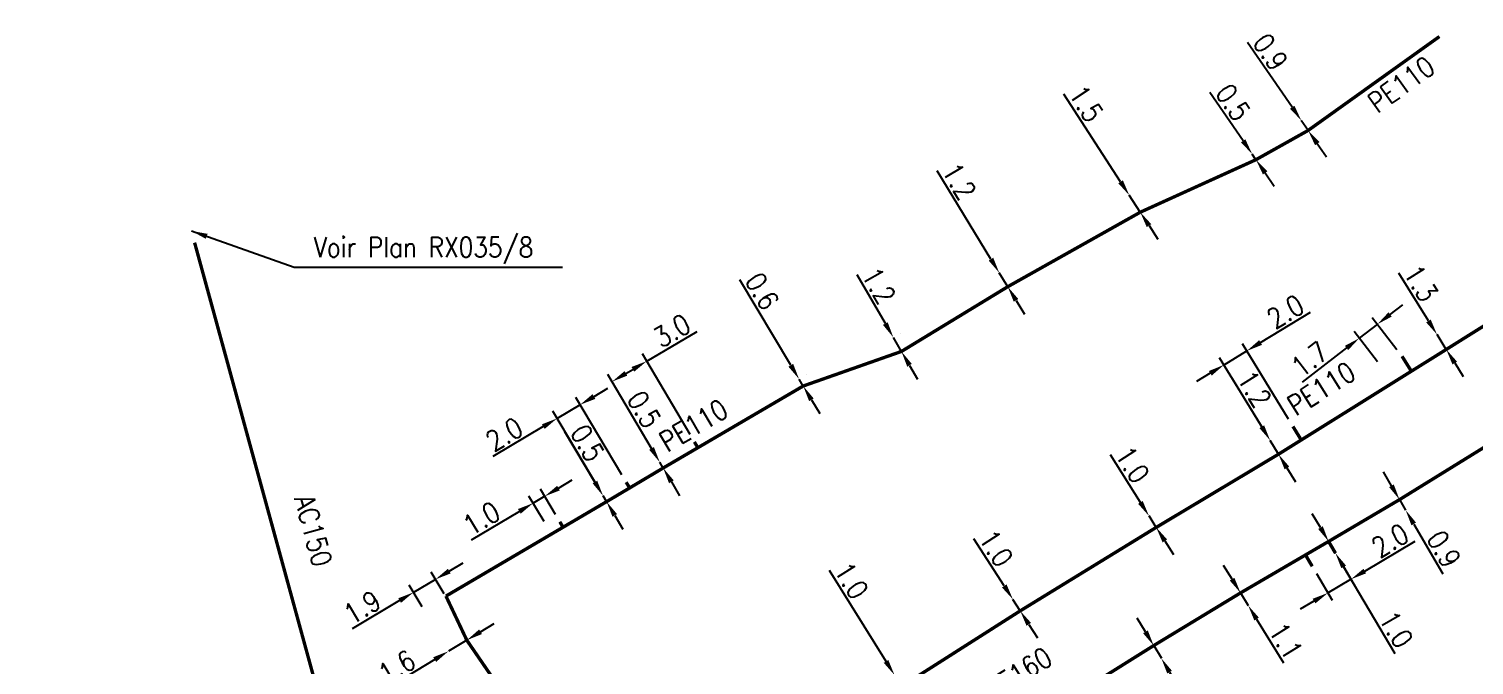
# Model space of a CAD drawing. Header units: millimetres. Extents: x 149999 to 151007, y 125999 to 127005.
# Drawn here: x 150558.6 to 150666.4, y 126953.1 to 127000.6 of the extents above; entities that cross this region are included whole.
import ezdxf

# ---------------------------------------------------------------- set-up
doc = ezdxf.new("R2010")
doc.units = ezdxf.units.MM
doc.header["$PDMODE"] = 34
doc.linetypes.add('L_100_AP', pattern=[14, 10, -1.5, 1, -1.5])
doc.linetypes.add('L_100_PE', pattern=[14, 10, -1.5, 1, -1.5])
doc.layers.get('DEFPOINTS').update_dxf_attribs({"linetype": 'CONTINUOUS'})
doc.layers.add('L_140', color=3, linetype='CONTINUOUS')
doc.layers.add('L_170', color=7, linetype='CONTINUOUS', plot=False)
doc.styles.get("Standard").update_dxf_attribs({"font": 'romans.shx', "width": 0.85})
doc.dimstyles.get("Standard").update_dxf_attribs({"dimtxt": 1.5, "dimasz": 1.2, "dimexe": 0.625, "dimexo": 0.625, "dimgap": 0.25, "dimtad": 1, "dimdec": 1, "dimzin": 0, "dimdsep": 46, "dimtxsty": 'Standard', "dimcen": -0.5, "dimadec": 0, "dimazin": 0, "dimtfac": 1, "dimtdec": 1, "dimtmove": 0, "dimatfit": 3, "dimfxl": 0, "dimtolj": 1, "dimtzin": 0, "dimarcsym": 0})

# ---------------------------------------------------------------- blocks, each defined once
blk = doc.blocks.new('*D22')
at = {"layer": 'DEFPOINTS', "color": 0, "linetype": 'Continuous', "transparency": 16777216}
for p in [(150663.68, 126977.76), (150663.68, 126977.76), (150664.37, 126976.65)]:
    blk.add_point(p, dxfattribs=at)
at = {"layer": 'L_140', "color": 0, "linetype": 'Continuous', "lineweight": -2, "transparency": 16777216}
for p, q in [((150663.04, 126978.78), (150660.83, 126982.33)), ((150664.37, 126976.65), (150663.68, 126977.76)), ((150665, 126975.64), (150665.64, 126974.62))]:
    blk.add_line(p, q, dxfattribs=at)
at = {"layer": 'L_140', "color": 0, "linetype": 'Continuous', "transparency": 16777216}
for points in [[(150663.21, 126978.88), (150662.87, 126978.67), (150663.68, 126977.76)], [(150665.17, 126975.74), (150664.83, 126975.53), (150664.37, 126976.65)]]:
    blk.add_solid(points, dxfattribs=at)
at = {"layer": 'L_140', "color": 0, "linetype": 'Continuous', "transparency": 16777216, "insert": (150662.47, 126981.59), "char_height": 1.5, "attachment_point": 5, "rotation": 301.9351}
blk.add_mtext('\\A1;1.3', dxfattribs=at)
blk = doc.blocks.new('*D23')
at = {"layer": 'DEFPOINTS', "color": 0, "linetype": 'Continuous', "transparency": 16777216}
for p in [(150651.23, 126969.86), (150651.23, 126969.86), (150651.85, 126968.83)]:
    blk.add_point(p, dxfattribs=at)
at = {"layer": 'L_140', "color": 0, "linetype": 'Continuous', "lineweight": -2, "transparency": 16777216}
for p, q in [((150650.6, 126970.88), (150648.42, 126974.46)), ((150651.85, 126968.83), (150651.23, 126969.86)), ((150652.48, 126967.81), (150653.11, 126966.78))]:
    blk.add_line(p, q, dxfattribs=at)
at = {"layer": 'L_140', "color": 0, "linetype": 'Continuous', "transparency": 16777216}
for points in [[(150650.78, 126970.98), (150650.43, 126970.78), (150651.23, 126969.86)], [(150652.65, 126967.91), (150652.31, 126967.7), (150651.85, 126968.83)]]:
    blk.add_solid(points, dxfattribs=at)
at = {"layer": 'L_140', "color": 0, "linetype": 'Continuous', "transparency": 16777216, "insert": (150650.05, 126973.7), "char_height": 1.5, "attachment_point": 5, "rotation": 301.3975}
blk.add_mtext('\\A1;1.2', dxfattribs=at)
blk = doc.blocks.new('*D24')
at = {"layer": 'DEFPOINTS', "color": 0, "linetype": 'Continuous', "transparency": 16777216}
for p in [(150653.55, 126993.74), (150653.55, 126993.74), (150654.06, 126992.99)]:
    blk.add_point(p, dxfattribs=at)
at = {"layer": 'L_140', "color": 0, "linetype": 'Continuous', "lineweight": -2, "transparency": 16777216}
for p, q in [((150652.87, 126994.72), (150649.55, 126999.56)), ((150654.06, 126992.99), (150653.55, 126993.74)), ((150654.74, 126992.01), (150655.43, 126991.02))]:
    blk.add_line(p, q, dxfattribs=at)
at = {"layer": 'L_140', "color": 0, "linetype": 'Continuous', "transparency": 16777216}
for points in [[(150653.04, 126994.84), (150652.71, 126994.61), (150653.55, 126993.74)], [(150654.91, 126992.12), (150654.58, 126991.89), (150654.06, 126992.99)]]:
    blk.add_solid(points, dxfattribs=at)
at = {"layer": 'L_140', "color": 0, "linetype": 'Continuous', "transparency": 16777216, "insert": (150651.25, 126998.84), "char_height": 1.5, "attachment_point": 5, "rotation": 304.5483}
blk.add_mtext('\\A1;0.9', dxfattribs=at)
blk = doc.blocks.new('*D25')
at = {"layer": 'DEFPOINTS', "color": 0, "linetype": 'Continuous', "transparency": 16777216}
for p in [(150640.72, 126988.15), (150640.72, 126988.15), (150641.54, 126986.89)]:
    blk.add_point(p, dxfattribs=at)
at = {"layer": 'L_140', "color": 0, "linetype": 'Continuous', "lineweight": -2, "transparency": 16777216}
for p, q in [((150640.07, 126989.16), (150635.83, 126995.71)), ((150641.54, 126986.89), (150640.72, 126988.15)), ((150642.19, 126985.89), (150642.84, 126984.88))]:
    blk.add_line(p, q, dxfattribs=at)
at = {"layer": 'L_140', "color": 0, "linetype": 'Continuous', "transparency": 16777216}
for points in [[(150640.24, 126989.27), (150639.9, 126989.05), (150640.72, 126988.15)], [(150642.36, 126986), (150642.02, 126985.78), (150641.54, 126986.89)]]:
    blk.add_solid(points, dxfattribs=at)
at = {"layer": 'L_140', "color": 0, "linetype": 'Continuous', "transparency": 16777216, "insert": (150637.49, 126994.99), "char_height": 1.5, "attachment_point": 5, "rotation": 302.9053}
blk.add_mtext('\\A1;1.5', dxfattribs=at)
blk = doc.blocks.new('*D26')
at = {"layer": 'DEFPOINTS', "color": 0, "linetype": 'Continuous', "transparency": 16777216}
for p in [(150649.89, 126991.23), (150649.89, 126991.23), (150650.17, 126990.81)]:
    blk.add_point(p, dxfattribs=at)
at = {"layer": 'L_140', "color": 0, "linetype": 'Continuous', "lineweight": -2, "transparency": 16777216}
for p, q in [((150649.21, 126992.22), (150646.74, 126995.82)), ((150650.17, 126990.81), (150649.89, 126991.23)), ((150650.85, 126989.82), (150651.53, 126988.83))]:
    blk.add_line(p, q, dxfattribs=at)
at = {"layer": 'L_140', "color": 0, "linetype": 'Continuous', "transparency": 16777216}
for points in [[(150649.38, 126992.33), (150649.05, 126992.1), (150649.89, 126991.23)], [(150651.02, 126989.94), (150650.69, 126989.71), (150650.17, 126990.81)]]:
    blk.add_solid(points, dxfattribs=at)
at = {"layer": 'L_140', "color": 0, "linetype": 'Continuous', "transparency": 16777216, "insert": (150648.46, 126995.08), "char_height": 1.5, "attachment_point": 5, "rotation": 304.4034}
blk.add_mtext('\\A1;0.5', dxfattribs=at)
blk = doc.blocks.new('*D27')
at = {"layer": 'DEFPOINTS', "color": 0, "linetype": 'Continuous', "transparency": 16777216}
for p in [(150623.12, 126977.54), (150623.12, 126977.54), (150623.72, 126976.5)]:
    blk.add_point(p, dxfattribs=at)
at = {"layer": 'L_140', "color": 0, "linetype": 'Continuous', "lineweight": -2, "transparency": 16777216}
for p, q in [((150622.52, 126978.58), (150620.42, 126982.21)), ((150623.66, 126977.85), (150623.66, 126977.85)), ((150623.72, 126976.5), (150623.12, 126977.54)), ((150624.26, 126976.82), (150624.26, 126976.82)), ((150624.32, 126975.46), (150624.92, 126974.43))]:
    blk.add_line(p, q, dxfattribs=at)
at = {"layer": 'L_140', "color": 0, "linetype": 'Continuous', "transparency": 16777216}
for points in [[(150622.69, 126978.68), (150622.34, 126978.48), (150623.12, 126977.54)], [(150624.49, 126975.57), (150624.15, 126975.36), (150623.72, 126976.5)]]:
    blk.add_solid(points, dxfattribs=at)
at = {"layer": 'L_140', "color": 0, "linetype": 'Continuous', "transparency": 16777216, "insert": (150622.03, 126981.41), "char_height": 1.5, "attachment_point": 5, "rotation": 300.0707}
blk.add_mtext('\\A1;1.2', dxfattribs=at)
blk = doc.blocks.new('*D28')
at = {"layer": 'DEFPOINTS', "color": 0, "linetype": 'Continuous', "transparency": 16777216}
for p in [(150616.08, 126974.44), (150616.08, 126974.44), (150616.39, 126973.92)]:
    blk.add_point(p, dxfattribs=at)
at = {"layer": 'L_140', "color": 0, "linetype": 'Continuous', "lineweight": -2, "transparency": 16777216}
for p, q in [((150615.47, 126975.47), (150611.65, 126981.85)), ((150616.62, 126974.76), (150616.62, 126974.76)), ((150616.39, 126973.92), (150616.08, 126974.44)), ((150616.92, 126974.24), (150616.92, 126974.24)), ((150617, 126972.89), (150617.62, 126971.86))]:
    blk.add_line(p, q, dxfattribs=at)
at = {"layer": 'L_140', "color": 0, "linetype": 'Continuous', "transparency": 16777216}
for points in [[(150615.64, 126975.57), (150615.29, 126975.36), (150616.08, 126974.44)], [(150617.17, 126972.99), (150616.83, 126972.79), (150616.39, 126973.92)]]:
    blk.add_solid(points, dxfattribs=at)
at = {"layer": 'L_140', "color": 0, "linetype": 'Continuous', "transparency": 16777216, "insert": (150613.33, 126981), "char_height": 1.5, "attachment_point": 5, "rotation": 300.8289}
blk.add_mtext('\\A1;0.6', dxfattribs=at)
blk = doc.blocks.new('*D29')
at = {"layer": 'DEFPOINTS', "color": 0, "linetype": 'Continuous', "transparency": 16777216}
for p in [(150631.02, 126982.36), (150631.02, 126982.36), (150631.65, 126981.33)]:
    blk.add_point(p, dxfattribs=at)
at = {"layer": 'L_140', "color": 0, "linetype": 'Continuous', "lineweight": -2, "transparency": 16777216}
for p, q in [((150630.4, 126983.38), (150626.39, 126989.97)), ((150631.65, 126981.33), (150631.02, 126982.36)), ((150632.27, 126980.31), (150632.9, 126979.28))]:
    blk.add_line(p, q, dxfattribs=at)
at = {"layer": 'L_140', "color": 0, "linetype": 'Continuous', "transparency": 16777216}
for points in [[(150630.57, 126983.49), (150630.23, 126983.28), (150631.02, 126982.36)], [(150632.44, 126980.41), (150632.1, 126980.21), (150631.65, 126981.33)]]:
    blk.add_solid(points, dxfattribs=at)
at = {"layer": 'L_140', "color": 0, "linetype": 'Continuous', "transparency": 16777216, "insert": (150628.02, 126989.21), "char_height": 1.5, "attachment_point": 5, "rotation": 301.3611}
blk.add_mtext('\\A1;1.2', dxfattribs=at)
blk = doc.blocks.new('*D30')
at = {"layer": 'DEFPOINTS', "color": 0, "linetype": 'Continuous', "transparency": 16777216}
for p in [(150601.46, 126965.72), (150601.46, 126965.72), (150601.72, 126965.29)]:
    blk.add_point(p, dxfattribs=at)
at = {"layer": 'L_140', "color": 0, "linetype": 'Continuous', "lineweight": -2, "transparency": 16777216}
for p, q in [((150600.85, 126966.75), (150598.61, 126970.51)), ((150601.72, 126965.29), (150601.46, 126965.72)), ((150602.33, 126964.26), (150602.94, 126963.23))]:
    blk.add_line(p, q, dxfattribs=at)
at = {"layer": 'L_140', "color": 0, "linetype": 'Continuous', "transparency": 16777216}
for points in [[(150601.02, 126966.85), (150600.68, 126966.65), (150601.46, 126965.72)], [(150602.5, 126964.36), (150602.16, 126964.16), (150601.72, 126965.29)]]:
    blk.add_solid(points, dxfattribs=at)
at = {"layer": 'L_140', "color": 0, "linetype": 'Continuous', "transparency": 16777216, "insert": (150600.28, 126969.66), "char_height": 1.5, "attachment_point": 5, "rotation": 300.7271}
blk.add_mtext('\\A1;0.5', dxfattribs=at)
blk = doc.blocks.new('*D31')
at = {"layer": 'DEFPOINTS', "color": 0, "linetype": 'Continuous', "transparency": 16777216}
for p in [(150605.69, 126968.23), (150605.69, 126968.23), (150605.94, 126967.8)]:
    blk.add_point(p, dxfattribs=at)
at = {"layer": 'L_140', "color": 0, "linetype": 'Continuous', "lineweight": -2, "transparency": 16777216}
for p, q in [((150605.08, 126969.26), (150602.85, 126973.02)), ((150605.94, 126967.8), (150605.69, 126968.23)), ((150606.55, 126966.76), (150607.16, 126965.73))]:
    blk.add_line(p, q, dxfattribs=at)
at = {"layer": 'L_140', "color": 0, "linetype": 'Continuous', "transparency": 16777216}
for points in [[(150605.25, 126969.36), (150604.9, 126969.16), (150605.69, 126968.23)], [(150606.73, 126966.87), (150606.38, 126966.66), (150605.94, 126967.8)]]:
    blk.add_solid(points, dxfattribs=at)
at = {"layer": 'L_140', "color": 0, "linetype": 'Continuous', "transparency": 16777216, "insert": (150604.52, 126972.17), "char_height": 1.5, "attachment_point": 5, "rotation": 300.5899}
blk.add_mtext('\\A1;0.5', dxfattribs=at)
blk = doc.blocks.new('*D32')
at = {"layer": 'DEFPOINTS', "color": 0, "linetype": 'Continuous', "transparency": 16777216}
for p in [(150587.31, 126958.52), (150589.91, 126957.87), (150588.28, 126956.9)]:
    blk.add_point(p, dxfattribs=at)
at = {"layer": 'L_140', "color": 0, "linetype": 'Continuous', "lineweight": -2, "transparency": 16777216}
for p, q in [((150589.98, 126960.11), (150591.01, 126960.72)), ((150588.95, 126959.49), (150587.31, 126958.52)), ((150589.59, 126958.41), (150588.63, 126960.03)), ((150587.96, 126957.44), (150586.99, 126959.06)), ((150586.28, 126957.91), (150582.73, 126955.8))]:
    blk.add_line(p, q, dxfattribs=at)
at = {"layer": 'L_140', "color": 0, "linetype": 'Continuous', "transparency": 16777216}
for points in [[(150589.88, 126960.28), (150590.08, 126959.93), (150588.95, 126959.49)], [(150586.18, 126958.08), (150586.38, 126957.74), (150587.31, 126958.52)]]:
    blk.add_solid(points, dxfattribs=at)
at = {"layer": 'L_140', "color": 0, "linetype": 'Continuous', "transparency": 16777216, "insert": (150583.48, 126957.41), "char_height": 1.5, "attachment_point": 5, "rotation": 30.6948}
blk.add_mtext('\\A1;1.9', dxfattribs=at)
blk = doc.blocks.new('*D33')
at = {"layer": 'DEFPOINTS', "color": 0, "linetype": 'Continuous', "transparency": 16777216}
for p in [(150589.92, 126954.13), (150589.92, 126954.13), (150591.29, 126954.95)]:
    blk.add_point(p, dxfattribs=at)
at = {"layer": 'L_140', "color": 0, "linetype": 'Continuous', "lineweight": -2, "transparency": 16777216}
for p, q in [((150592.32, 126955.58), (150593.34, 126956.2)), ((150591.29, 126954.95), (150589.92, 126954.13)), ((150588.9, 126953.5), (150585.31, 126951.33))]:
    blk.add_line(p, q, dxfattribs=at)
at = {"layer": 'L_140', "color": 0, "linetype": 'Continuous', "transparency": 16777216}
for points in [[(150592.21, 126955.75), (150592.42, 126955.41), (150591.29, 126954.95)], [(150588.79, 126953.68), (150589, 126953.33), (150589.92, 126954.13)]]:
    blk.add_solid(points, dxfattribs=at)
at = {"layer": 'L_140', "color": 0, "linetype": 'Continuous', "transparency": 16777216, "insert": (150586.07, 126952.96), "char_height": 1.5, "attachment_point": 5, "rotation": 31.1978}
blk.add_mtext('\\A1;1.6', dxfattribs=at)
blk = doc.blocks.new('*D35')
at = {"layer": 'DEFPOINTS', "color": 0, "linetype": 'Continuous', "transparency": 16777216}
for p in [(150642.19, 126964.22), (150642.19, 126964.22), (150642.73, 126963.37)]:
    blk.add_point(p, dxfattribs=at)
at = {"layer": 'L_140', "color": 0, "linetype": 'Continuous', "lineweight": -2, "transparency": 16777216}
for p, q in [((150641.55, 126965.23), (150639.32, 126968.78)), ((150642.73, 126963.37), (150642.19, 126964.22)), ((150643.37, 126962.36), (150644.01, 126961.34))]:
    blk.add_line(p, q, dxfattribs=at)
at = {"layer": 'L_140', "color": 0, "linetype": 'Continuous', "transparency": 16777216}
for points in [[(150641.72, 126965.34), (150641.38, 126965.13), (150642.19, 126964.22)], [(150643.54, 126962.47), (150643.2, 126962.25), (150642.73, 126963.37)]]:
    blk.add_solid(points, dxfattribs=at)
at = {"layer": 'L_140', "color": 0, "linetype": 'Continuous', "transparency": 16777216, "insert": (150640.96, 126968.05), "char_height": 1.5, "attachment_point": 5, "rotation": 302.2432}
blk.add_mtext('\\A1;1.0', dxfattribs=at)
blk = doc.blocks.new('*D36')
at = {"layer": 'DEFPOINTS', "color": 0, "linetype": 'Continuous', "transparency": 16777216}
for p in [(150632.04, 126957.99), (150632.04, 126957.99), (150632.58, 126957.14)]:
    blk.add_point(p, dxfattribs=at)
at = {"layer": 'L_140', "color": 0, "linetype": 'Continuous', "lineweight": -2, "transparency": 16777216}
for p, q in [((150631.39, 126959), (150629.13, 126962.52)), ((150632.58, 126957.14), (150632.04, 126957.99)), ((150633.22, 126956.13), (150633.87, 126955.12))]:
    blk.add_line(p, q, dxfattribs=at)
at = {"layer": 'L_140', "color": 0, "linetype": 'Continuous', "transparency": 16777216}
for points in [[(150631.56, 126959.11), (150631.22, 126958.89), (150632.04, 126957.99)], [(150633.39, 126956.24), (150633.05, 126956.03), (150632.58, 126957.14)]]:
    blk.add_solid(points, dxfattribs=at)
at = {"layer": 'L_140', "color": 0, "linetype": 'Continuous', "transparency": 16777216, "insert": (150630.78, 126961.81), "char_height": 1.5, "attachment_point": 5, "rotation": 302.6521}
blk.add_mtext('\\A1;1.0', dxfattribs=at)
blk = doc.blocks.new('*D38')
at = {"layer": 'DEFPOINTS', "color": 0, "linetype": 'Continuous', "transparency": 16777216}
for p in [(150623.2, 126952.35), (150623.2, 126952.35), (150623.73, 126951.5)]:
    blk.add_point(p, dxfattribs=at)
at = {"layer": 'L_140', "color": 0, "linetype": 'Continuous', "lineweight": -2, "transparency": 16777216}
for p, q in [((150622.57, 126953.37), (150618.35, 126960.15)), ((150622.67, 126952.02), (150622.67, 126952.02)), ((150623.73, 126951.5), (150623.2, 126952.35)), ((150623.2, 126951.17), (150623.2, 126951.17)), ((150624.37, 126950.48), (150625, 126949.46))]:
    blk.add_line(p, q, dxfattribs=at)
at = {"layer": 'L_140', "color": 0, "linetype": 'Continuous', "transparency": 16777216}
for points in [[(150622.74, 126953.47), (150622.4, 126953.26), (150623.2, 126952.35)], [(150624.54, 126950.59), (150624.2, 126950.37), (150623.73, 126951.5)]]:
    blk.add_solid(points, dxfattribs=at)
at = {"layer": 'L_140', "color": 0, "linetype": 'Continuous', "transparency": 16777216, "insert": (150619.98, 126959.41), "char_height": 1.5, "attachment_point": 5, "rotation": 301.901}
blk.add_mtext('\\A1;1.0', dxfattribs=at)
blk = doc.blocks.new('*D48')
at = {"layer": 'DEFPOINTS', "color": 0, "linetype": 'Continuous', "transparency": 16777216}
for p in [(150660.88, 126965.44), (150661.34, 126964.66), (150661.34, 126964.66)]:
    blk.add_point(p, dxfattribs=at)
at = {"layer": 'L_140', "color": 0, "linetype": 'Continuous', "lineweight": -2, "transparency": 16777216}
for p, q in [((150660.28, 126966.48), (150659.68, 126967.51)), ((150660.88, 126965.44), (150661.34, 126964.66)), ((150661.94, 126963.62), (150664.11, 126959.9))]:
    blk.add_line(p, q, dxfattribs=at)
at = {"layer": 'L_140', "color": 0, "linetype": 'Continuous', "transparency": 16777216}
for points in [[(150660.45, 126966.58), (150660.11, 126966.37), (150660.88, 126965.44)], [(150662.11, 126963.73), (150661.77, 126963.52), (150661.34, 126964.66)]]:
    blk.add_solid(points, dxfattribs=at)
at = {"layer": 'L_140', "color": 0, "linetype": 'Continuous', "transparency": 16777216, "insert": (150664.19, 126961.75), "char_height": 1.5, "attachment_point": 5, "rotation": 300.2307}
blk.add_mtext('\\A1;0.9', dxfattribs=at)
blk = doc.blocks.new('*D49')
at = {"layer": 'DEFPOINTS', "color": 0, "linetype": 'Continuous', "transparency": 16777216}
for p in [(150655.59, 126962.32), (150656.1, 126961.45), (150656.1, 126961.45)]:
    blk.add_point(p, dxfattribs=at)
at = {"layer": 'L_140', "color": 0, "linetype": 'Continuous', "lineweight": -2, "transparency": 16777216}
for p, q in [((150654.98, 126963.35), (150654.37, 126964.38)), ((150655.59, 126962.32), (150656.1, 126961.45)), ((150656.71, 126960.42), (150660.53, 126953.97))]:
    blk.add_line(p, q, dxfattribs=at)
at = {"layer": 'L_140', "color": 0, "linetype": 'Continuous', "transparency": 16777216}
for points in [[(150655.16, 126963.45), (150654.81, 126963.25), (150655.59, 126962.32)], [(150656.89, 126960.52), (150656.54, 126960.32), (150656.1, 126961.45)]]:
    blk.add_solid(points, dxfattribs=at)
at = {"layer": 'L_140', "color": 0, "linetype": 'Continuous', "transparency": 16777216, "insert": (150660.63, 126955.76), "char_height": 1.5, "attachment_point": 5, "rotation": 300.5975}
blk.add_mtext('\\A1;1.0', dxfattribs=at)
blk = doc.blocks.new('*D50')
at = {"layer": 'DEFPOINTS', "color": 0, "linetype": 'Continuous', "transparency": 16777216}
for p in [(150649.02, 126958.48), (150649.59, 126957.54), (150649.59, 126957.54)]:
    blk.add_point(p, dxfattribs=at)
at = {"layer": 'L_140', "color": 0, "linetype": 'Continuous', "lineweight": -2, "transparency": 16777216}
for p, q in [((150648.39, 126959.5), (150647.76, 126960.53)), ((150649.02, 126958.48), (150649.59, 126957.54)), ((150650.22, 126956.52), (150652.22, 126953.26))]:
    blk.add_line(p, q, dxfattribs=at)
at = {"layer": 'L_140', "color": 0, "linetype": 'Continuous', "transparency": 16777216}
for points in [[(150648.56, 126959.61), (150648.22, 126959.4), (150649.02, 126958.48)], [(150650.39, 126956.63), (150650.05, 126956.42), (150649.59, 126957.54)]]:
    blk.add_solid(points, dxfattribs=at)
at = {"layer": 'L_140', "color": 0, "linetype": 'Continuous', "transparency": 16777216, "insert": (150652.39, 126954.9), "char_height": 1.5, "attachment_point": 5, "rotation": 301.519}
blk.add_mtext('\\A1;1.1', dxfattribs=at)
blk = doc.blocks.new('*D51')
at = {"layer": 'DEFPOINTS', "color": 0, "linetype": 'Continuous', "transparency": 16777216}
for p in [(150642.54, 126954.55), (150643.11, 126953.6), (150643.11, 126953.6)]:
    blk.add_point(p, dxfattribs=at)
at = {"layer": 'L_140', "color": 0, "linetype": 'Continuous', "lineweight": -2, "transparency": 16777216}
for p, q in [((150641.93, 126955.57), (150641.31, 126956.6)), ((150642.54, 126954.55), (150643.11, 126953.6)), ((150643.72, 126952.57), (150645.69, 126949.29))]:
    blk.add_line(p, q, dxfattribs=at)
at = {"layer": 'L_140', "color": 0, "linetype": 'Continuous', "transparency": 16777216}
for points in [[(150642.1, 126955.68), (150641.75, 126955.47), (150642.54, 126954.55)], [(150643.9, 126952.67), (150643.55, 126952.47), (150643.11, 126953.6)]]:
    blk.add_solid(points, dxfattribs=at)
at = {"layer": 'L_140', "color": 0, "linetype": 'Continuous', "transparency": 16777216, "insert": (150645.87, 126950.93), "char_height": 1.5, "attachment_point": 5, "rotation": 300.9156}
blk.add_mtext('\\A1;1.1', dxfattribs=at)
blk = doc.blocks.new('*D706')
at = {"layer": 'DEFPOINTS', "color": 0, "linetype": 'Continuous', "transparency": 16777216}
for p in [(150596.24, 126965.18), (150598.23, 126963.79), (150597.37, 126963.28)]:
    blk.add_point(p, dxfattribs=at)
at = {"layer": 'L_170', "color": 0, "linetype": 'Continuous', "lineweight": -2, "transparency": 16777216}
for p, q in [((150597.91, 126964.33), (150596.78, 126966.23)), ((150598.13, 126966.3), (150599.16, 126966.92)), ((150597.05, 126963.82), (150595.92, 126965.71)), ((150597.1, 126965.69), (150596.24, 126965.18)), ((150595.21, 126964.56), (150591.61, 126962.42))]:
    blk.add_line(p, q, dxfattribs=at)
at = {"layer": 'L_170', "color": 0, "linetype": 'Continuous', "transparency": 16777216}
for points in [[(150598.03, 126966.47), (150598.23, 126966.13), (150597.1, 126965.69)], [(150595.11, 126964.74), (150595.31, 126964.39), (150596.24, 126965.18)]]:
    blk.add_solid(points, dxfattribs=at)
at = {"layer": 'L_170', "color": 0, "linetype": 'Continuous', "transparency": 16777216, "insert": (150592.38, 126964.04), "char_height": 1.5, "attachment_point": 5, "rotation": 30.7512}
blk.add_mtext('\\A1;1.0', dxfattribs=at)
blk = doc.blocks.new('*D710')
at = {"layer": 'DEFPOINTS', "color": 0, "linetype": 'Continuous', "transparency": 16777216}
for p in [(150598.02, 126971.5), (150603.18, 126966.74), (150601.46, 126965.72)]:
    blk.add_point(p, dxfattribs=at)
at = {"layer": 'L_170', "color": 0, "linetype": 'Continuous', "lineweight": -2, "transparency": 16777216}
for p, q in [((150600.78, 126973.14), (150601.81, 126973.75)), ((150599.74, 126972.52), (150598.02, 126971.5)), ((150602.86, 126967.28), (150599.42, 126973.06)), ((150601.14, 126966.26), (150597.71, 126972.04)), ((150596.99, 126970.89), (150593.24, 126968.65))]:
    blk.add_line(p, q, dxfattribs=at)
at = {"layer": 'L_170', "color": 0, "linetype": 'Continuous', "transparency": 16777216}
for points in [[(150600.67, 126973.31), (150600.88, 126972.96), (150599.74, 126972.52)], [(150596.89, 126971.06), (150597.1, 126970.72), (150598.02, 126971.5)]]:
    blk.add_solid(points, dxfattribs=at)
at = {"layer": 'L_170', "color": 0, "linetype": 'Continuous', "transparency": 16777216, "insert": (150594.09, 126970.32), "char_height": 1.5, "attachment_point": 5, "rotation": 30.7271}
blk.add_mtext('\\A1;2.0', dxfattribs=at)
blk = doc.blocks.new('*D711')
at = {"layer": 'DEFPOINTS', "color": 0, "linetype": 'Continuous', "transparency": 16777216}
for p in [(150602.13, 126974.25), (150608.27, 126969.75), (150605.69, 126968.23)]:
    blk.add_point(p, dxfattribs=at)
at = {"layer": 'L_170', "color": 0, "linetype": 'Continuous', "lineweight": -2, "transparency": 16777216}
for p, q in [((150604.71, 126975.77), (150608.47, 126978)), ((150607.96, 126970.29), (150604.39, 126976.31)), ((150605.37, 126968.77), (150601.81, 126974.79)), ((150603.16, 126974.86), (150603.68, 126975.16))]:
    blk.add_line(p, q, dxfattribs=at)
at = {"layer": 'L_170', "color": 0, "linetype": 'Continuous', "transparency": 16777216}
for points in [[(150603.58, 126975.34), (150603.78, 126974.99), (150604.71, 126975.77)], [(150603.06, 126975.03), (150603.26, 126974.69), (150602.13, 126974.25)]]:
    blk.add_solid(points, dxfattribs=at)
at = {"layer": 'L_170', "color": 0, "linetype": 'Continuous', "transparency": 16777216, "insert": (150606.6, 126978.05), "char_height": 1.5, "attachment_point": 5, "rotation": 30.5899}
blk.add_mtext('\\A1;3.0', dxfattribs=at)
blk = doc.blocks.new('*D715')
at = {"layer": 'DEFPOINTS', "color": 0, "linetype": 'Continuous', "transparency": 16777216}
for p in [(150656.1, 126961.45), (150654.37, 126960.46), (150657.26, 126959.5)]:
    blk.add_point(p, dxfattribs=at)
at = {"layer": 'L_170', "color": 0, "linetype": 'Continuous', "lineweight": -2, "transparency": 16777216}
for p, q in [((150658.29, 126960.11), (150662.06, 126962.34)), ((150656.42, 126960.92), (150657.58, 126958.96)), ((150654.68, 126959.93), (150655.86, 126957.94)), ((150655.54, 126958.48), (150657.26, 126959.5)), ((150654.5, 126957.87), (150653.47, 126957.26))]:
    blk.add_line(p, q, dxfattribs=at)
at = {"layer": 'L_170', "color": 0, "linetype": 'Continuous', "transparency": 16777216}
for points in [[(150658.19, 126960.28), (150658.39, 126959.94), (150657.26, 126959.5)], [(150654.4, 126958.04), (150654.61, 126957.7), (150655.54, 126958.48)]]:
    blk.add_solid(points, dxfattribs=at)
at = {"layer": 'L_170', "color": 0, "linetype": 'Continuous', "transparency": 16777216, "insert": (150660.18, 126962.39), "char_height": 1.5, "attachment_point": 5, "rotation": 30.5975}
blk.add_mtext('\\A1;2.0', dxfattribs=at)
blk = doc.blocks.new('*D716')
at = {"layer": 'DEFPOINTS', "color": 0, "linetype": 'Continuous', "transparency": 16777216}
for p in [(150657.88, 126977.49), (150661.07, 126976.14), (150659.62, 126975.23)]:
    blk.add_point(p, dxfattribs=at)
at = {"layer": 'L_170', "color": 0, "linetype": 'Continuous', "lineweight": -2, "transparency": 16777216}
for p, q in [((150660.18, 126979.26), (150661.13, 126979.99)), ((150660.69, 126976.63), (150658.85, 126979.02)), ((150659.24, 126975.73), (150657.5, 126977.99)), ((150659.23, 126978.53), (150657.88, 126977.49)), ((150656.93, 126976.76), (150653.61, 126974.21))]:
    blk.add_line(p, q, dxfattribs=at)
at = {"layer": 'L_170', "color": 0, "linetype": 'Continuous', "transparency": 16777216}
for points in [[(150660.06, 126979.42), (150660.3, 126979.1), (150659.23, 126978.53)], [(150656.81, 126976.92), (150657.05, 126976.6), (150657.88, 126977.49)]]:
    blk.add_solid(points, dxfattribs=at)
at = {"layer": 'L_170', "color": 0, "linetype": 'Continuous', "transparency": 16777216, "insert": (150654.18, 126975.91), "char_height": 1.5, "attachment_point": 5, "rotation": 37.5656}
blk.add_mtext('\\A1;1.7', dxfattribs=at)
blk = doc.blocks.new('*D717')
at = {"layer": 'DEFPOINTS', "color": 0, "linetype": 'Continuous', "transparency": 16777216}
for p in [(150647.79, 126975.5), (150652.93, 126970.9), (150651.23, 126969.86)]:
    blk.add_point(p, dxfattribs=at)
at = {"layer": 'L_170', "color": 0, "linetype": 'Continuous', "lineweight": -2, "transparency": 16777216}
for p, q in [((150650.52, 126977.16), (150654.25, 126979.44)), ((150652.61, 126971.44), (150649.17, 126977.07)), ((150650.9, 126970.39), (150647.46, 126976.03)), ((150647.79, 126975.5), (150649.49, 126976.54)), ((150646.76, 126974.87), (150645.74, 126974.25))]:
    blk.add_line(p, q, dxfattribs=at)
at = {"layer": 'L_170', "color": 0, "linetype": 'Continuous', "transparency": 16777216}
for points in [[(150650.41, 126977.34), (150650.62, 126976.99), (150649.49, 126976.54)], [(150646.66, 126975.04), (150646.87, 126974.7), (150647.79, 126975.5)]]:
    blk.add_solid(points, dxfattribs=at)
at = {"layer": 'L_170', "color": 0, "linetype": 'Continuous', "transparency": 16777216, "insert": (150652.37, 126979.47), "char_height": 1.5, "attachment_point": 5, "rotation": 31.3975}
blk.add_mtext('\\A1;2.0', dxfattribs=at)

msp = doc.modelspace()

# ---------------------------------------------------------------- linework, layer by layer
at = {"layer": 'L_140', "linetype": 'L_100_PE', "flags": 128}
for points in [[(150716.89, 127000, 0.25, 0.25, 0), (150712.11, 126997, 0.25, 0.25, 0), (150702.24, 126990.93, 0.25, 0.25, 0), (150694.71, 126986.38, 0.25, 0.25, 0), (150686.95, 126981.49, 0.25, 0.25, 0), (150679.14, 126976.58, 0.25, 0.25, 0), (150668.4, 126970.09, 0.25, 0.25, 0), (150660.88, 126965.44, 0.25, 0.25, 0), (150655.59, 126962.32, 0.25, 0.25, 0), (150649.02, 126958.48, 0.25, 0.25, 0), (150642.54, 126954.55, 0.25, 0.25, 0), (150635.39, 126950.07, 0.25, 0.25, 0), (150632.06, 126947.92, 0.25, 0.25, 0), (150627.43, 126945.14, 0.25, 0.25, 0), (150626.71, 126944.69, 0.25, 0.25, 0), (150620.81, 126941.13, 0.25, 0.25, 0), (150616.34, 126938.26, 0.25, 0.25, 0), (150607.6, 126932.77, 0.25, 0.25, 0), (150605.97, 126931.79, 0.25, 0.25, 0), (150589.94, 126922.12, 0.25, 0.25, 0), (150585.34, 126919.71, 0.25, 0.25, 0), (150581.78, 126917.75, 0.25, 0.25, 0), (150580.49, 126917.2, 0.25, 0.25, 0), (150565.39, 126910.77, 0.25, 0.25, 0), (150563.14, 126909.81, 0.25, 0.25, 0), (150553.8, 126905.75, 0.25, 0.25, 0), (150550.45, 126903.82, 0.25, 0.25, 0), (150549.78, 126903.44, 0.25, 0.25, 0), (150544.97, 126901.78, 0.25, 0.25, 0), (150538.14, 126899.15, 0.25, 0.25, 0), (150538.14, 126899.15, 0.25, 0.25, 0), (150535.78, 126898.31, 0.25, 0.25, 0), (150533.34, 126897.5, 0.25, 0.25, 0), (150529.59, 126896.2, 0.25, 0.25, 0), (150522.28, 126892.44, 0.25, 0.25, 0), (150517.51, 126890.47, 0.25, 0.25, 0), (150513.55, 126889.3, 0.25, 0.25, 0), (150509.43, 126887.71, 0.25, 0.25, 0), (150501.35, 126884.5, 0.25, 0.25, 0), (150496.65, 126882.49, 0.25, 0.25, 0), (150491.49, 126879.97, 0.25, 0.25, 0), (150487.84, 126878.13, 0.25, 0.25, 0), (150473.36, 126872.55, 0.25, 0.25, 0), (150461.47, 126866.34, 0.25, 0.25, 0), (150454.62, 126862.82, 0.25, 0.25, 0), (150448.78, 126860.8, 0.25, 0.25, 0), (150428.2, 126853.06, 0.25, 0.25, 0), (150417.27, 126849.6, 0.25, 0.25, 0), (150407.63, 126846.89, 0.25, 0.25, 0), (150392.35, 126841.09, 0.25, 0.25, 0), (150387.65, 126838.64, 0.25, 0.25, 0), (150377.43, 126833.16, 0.25, 0.25, 0), (150377.43, 126833.16, 0.25, 0.25, 0), (150375.05, 126831.56, 0.25, 0.25, 0), (150373.42, 126830.48, 0.25, 0.25, 0), (150370.88, 126828.78, 0.25, 0.25, 0), (150370.88, 126828.78, 0.25, 0.25, 0), (150344.38, 126810.47, 0.25, 0.25, 0), (150315.96, 126791.81, 0.25, 0.25, 0), (150307.91, 126786.11, 0.25, 0.25, 0), (150287.59, 126771.57, 0.25, 0.25, 0), (150287.59, 126771.57, 0.25, 0.25, 0.149463), (150282.71, 126764.08, 0.25, 0.25, 0), (150281.79, 126760.84, 0.25, 0.25, 0), (150281.51, 126759.87, 0, 0, 0)], [(150601.85, 126938.38, 0.25, 0.25, 0), (150593.45, 126951.8, 0.25, 0.25, 0), (150591.29, 126954.95, 0.25, 0.25, 0), (150589.91, 126957.87, 0.25, 0.25, 0), (150589.73, 126958.24, 0.25, 0.25, -0.387158), (150589.73, 126958.24, 0.25, 0.25, 0), (150601.72, 126965.29, 0.25, 0.25, 0), (150605.94, 126967.8, 0.25, 0.25, 0), (150616.39, 126973.92, 0.25, 0.25, 0), (150623.72, 126976.5, 0.25, 0.25, 0), (150631.65, 126981.33, 0.25, 0.25, 0), (150641.54, 126986.89, 0.25, 0.25, 0), (150650.17, 126990.81, 0.25, 0.25, 0), (150654.06, 126992.99, 0.25, 0.25, 0), (150663.86, 127000, 0, 0, 0)], [(150701.41, 127000, 0.25, 0.25, 0), (150697.76, 126997.8, 0.25, 0.25, 0), (150686.98, 126990.5, 0.25, 0.25, 0), (150676.84, 126984.46, 0.25, 0.25, 0), (150664.37, 126976.65, 0.25, 0.25, 0), (150651.85, 126968.83, 0.25, 0.25, 0), (150642.73, 126963.37, 0.25, 0.25, 0), (150632.58, 126957.14, 0.25, 0.25, 0), (150623.73, 126951.5, 0.25, 0.25, 0), (150613.63, 126945.29, 0.25, 0.25, 0), (150606.75, 126941.05, 0.25, 0.25, 0), (150601.85, 126938.38, 0.25, 0.25, 0), (150596.63, 126935.52, 0.25, 0.25, 0), (150593.6, 126934.02, 0.25, 0.25, 0), (150592.69, 126933.57, 0.25, 0.25, 0), (150592.91, 126933.16, 0.25, 0.25, 0), (150592.1, 126932.72, 0, 0, 0)]]:
    msp.add_lwpolyline(points, format="xyseb", dxfattribs=at)
at = {"layer": 'L_140', "linetype": 'L_100_AP', "flags": 128}
msp.add_lwpolyline([(150570.98, 126984.62, 0.25, 0.25, 0), (150583.02, 126940.68, 0.25, 0.25, 0), (150584.58, 126934.97, 0.25, 0.25, 0), (150584.84, 126934.01, 0, 0, 0)], format="xyseb", dxfattribs=at)
at = {"layer": 'L_170', "linetype": 'Continuous', "const_width": 0.25, "flags": 128}
for points in [[(150661.07, 126976.14), (150661.76, 126975.03)], [(150652.93, 126970.9), (150653.55, 126969.89)], [(150608.53, 126969.31), (150608.27, 126969.75)], [(150603.44, 126966.31), (150603.18, 126966.74)], [(150598.23, 126963.79), (150598.47, 126963.38)], [(150656.1, 126961.45), (150655.59, 126962.32)], [(150654.37, 126960.46), (150653.87, 126961.31)]]:
    msp.add_lwpolyline(points, dxfattribs=at)

# ---------------------------------------------------------------- texts
at = {"layer": 'L_140', "linetype": 'Continuous', "width": 0.85}
for s, rotation, p in [('PE110', 35.574, (150659.23, 126994.23)), ('PE110', 32.0141, (150653.13, 126971.65)), ('PE110', 30.7031, (150606.24, 126968.95)), ('AC150', 285.3169, (150578.4, 126965.53))]:
    msp.add_text(s, height=1.5, rotation=rotation, dxfattribs=at).set_placement(p)
at = {"layer": 'L_140', "linetype": 'Continuous', "insert": (150579.86, 126983.03), "char_height": 1.5, "attachment_point": 7}
msp.add_mtext('\\A1;Voir Plan RX035/8', dxfattribs=at)
at = {"layer": 'L_140', "linetype": 'Continuous', "insert": (150629.69, 126951.64), "char_height": 1.5, "attachment_point": 1, "rotation": 31.8405}
msp.add_mtext('\\A1;PE160', dxfattribs=at)

# ---------------------------------------------------------------- dimensions: what is measured, and where the dimension line sits
at = {"layer": 'L_140', "linetype": 'Continuous'}
for base, p1, p2, angle, picture, middle in [((150653.55, 126993.74), (150654.06, 126992.99), (150653.55, 126993.74), 304.5483, '*D24', (150650.43, 126998.27)), ((150640.72, 126988.15), (150641.54, 126986.89), (150640.72, 126988.15), 302.9053, '*D25', (150636.65, 126994.45)), ((150649.89, 126991.23), (150650.17, 126990.81), (150649.89, 126991.23), 304.4034, '*D26', (150647.64, 126994.52)), ((150631.02, 126982.36), (150631.65, 126981.33), (150631.02, 126982.36), 301.3611, '*D29', (150627.16, 126988.69)), ((150663.68, 126977.76), (150664.37, 126976.65), (150663.68, 126977.76), 301.9351, '*D22', (150661.62, 126981.06)), ((150616.08, 126974.44), (150616.39, 126973.92), (150616.08, 126974.44), 300.8289, '*D28', (150612.47, 126980.49)), ((150623.12, 126977.54), (150623.72, 126976.5), (150623.12, 126977.54), 300.0707, '*D27', (150621.17, 126980.91)), ((150651.23, 126969.86), (150651.85, 126968.83), (150651.23, 126969.86), 301.3975, '*D23', (150649.2, 126973.18)), ((150605.69, 126968.23), (150605.94, 126967.8), (150605.69, 126968.23), 300.5899, '*D31', (150603.66, 126971.66)), ((150601.46, 126965.72), (150601.72, 126965.29), (150601.46, 126965.72), 300.7271, '*D30', (150599.42, 126969.14)), ((150642.19, 126964.22), (150642.73, 126963.37), (150642.19, 126964.22), 302.2432, '*D35', (150640.12, 126967.51)), ((150661.34, 126964.66), (150660.88, 126965.44), (150661.34, 126964.66), 120.2307, '*D48', (150663.33, 126961.24)), ((150656.1, 126961.45), (150655.59, 126962.32), (150656.1, 126961.45), 120.5975, '*D49', (150659.77, 126955.26)), ((150632.04, 126957.99), (150632.58, 126957.14), (150632.04, 126957.99), 302.6521, '*D36', (150629.93, 126961.27)), ((150587.31, 126958.52), (150589.91, 126957.87), (150588.28, 126956.9), 30.6948, '*D32', (150583.99, 126956.55)), ((150623.2, 126952.35), (150623.73, 126951.5), (150623.2, 126952.35), 301.901, '*D38', (150619.14, 126958.88)), ((150649.59, 126957.54), (150649.02, 126958.48), (150649.59, 126957.54), 121.519, '*D50', (150651.53, 126954.38)), ((150643.11, 126953.6), (150642.54, 126954.55), (150643.11, 126953.6), 120.9156, '*D51', (150645.02, 126950.42)), ((150589.92, 126954.13), (150591.29, 126954.95), (150589.92, 126954.13), 31.1978, '*D33', (150586.59, 126952.11))]:
    dim = msp.add_linear_dim(base=base, p1=p1, p2=p2, angle=angle, dimstyle='Standard', dxfattribs=at)
    dim.commit()
    dim.dimension.update_dxf_attribs({"geometry": picture, "text_midpoint": middle, "dimtype": 160})
at = {"layer": 'L_170', "linetype": 'Continuous'}
for base, p1, p2, angle, picture, middle in [((150647.79, 126975.5), (150652.93, 126970.9), (150651.23, 126969.86), 31.3975, '*D717', (150652.9, 126978.62)), ((150657.88, 126977.49), (150661.07, 126976.14), (150659.62, 126975.23), 37.5656, '*D716', (150654.79, 126975.12)), ((150602.13, 126974.25), (150608.27, 126969.75), (150605.69, 126968.23), 30.5899, '*D711', (150607.11, 126977.19)), ((150598.02, 126971.5), (150603.18, 126966.74), (150601.46, 126965.72), 30.7271, '*D710', (150594.6, 126969.46)), ((150596.24, 126965.18), (150598.23, 126963.79), (150597.37, 126963.28), 30.7512, '*D706', (150592.89, 126963.19)), ((150657.26, 126959.5), (150654.37, 126960.46), (150656.1, 126961.45), 210.5975, '*D715', (150660.69, 126961.53))]:
    dim = msp.add_linear_dim(base=base, p1=p1, p2=p2, angle=angle, dimstyle='Standard', dxfattribs=at)
    dim.commit()
    dim.dimension.update_dxf_attribs({"geometry": picture, "text_midpoint": middle, "dimtype": 160})

# ---------------------------------------------------------------- leaders
at = {"layer": 'L_140', "linetype": 'Continuous', "annotation_type": 0, "has_hookline": 1, "hookline_direction": 0, "text_width": 18.58}
msp.add_leader([(150570.75, 126985.49), (150578.41, 126982.78), (150579.61, 126982.78)], dimstyle='Standard', dxfattribs=at)

doc.saveas('drawing.dxf')
